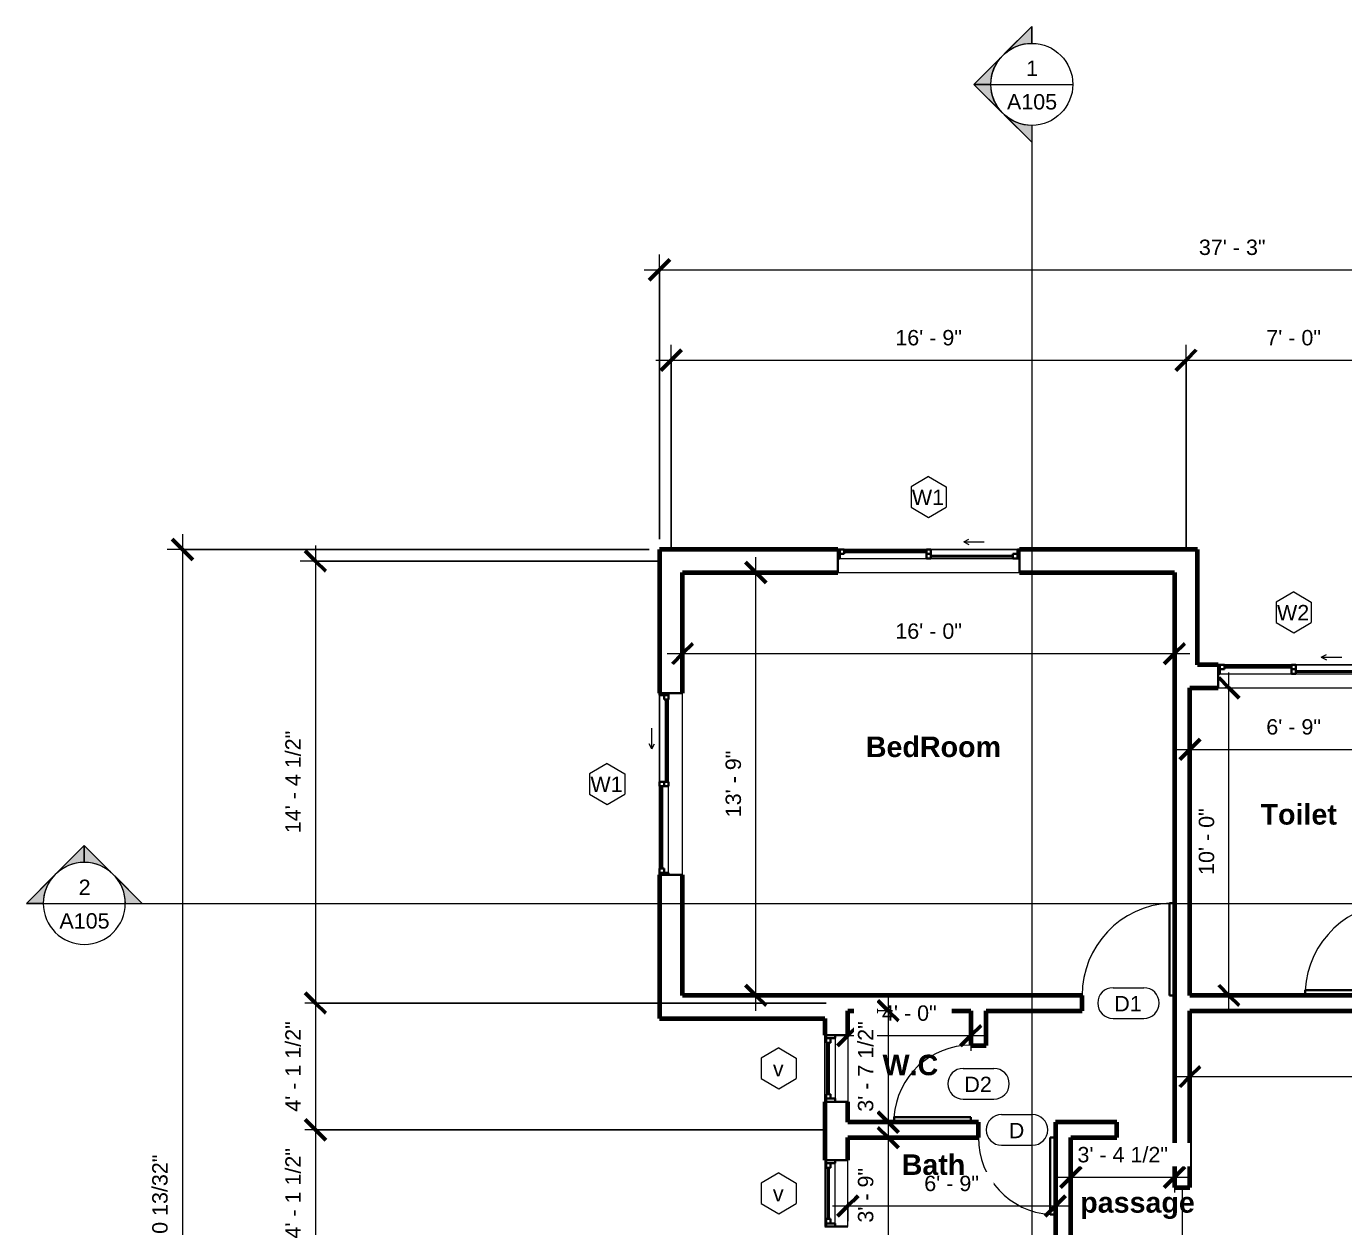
# Model space of a CAD drawing. Header units: inches. Extents: x -958 to -40, y -318 to 466.
# Drawn here: x -958 to -443, y -3 to 466 of the extents above; entities that cross this region are included whole.
import ezdxf

# ---------------------------------------------------------------- set-up
doc = ezdxf.new("R2010")
doc.units = ezdxf.units.IN
doc.header["$MEASUREMENT"] = 0
for name, color, linetype, lineweight in [('A-ANNO-DIMS', 211, 'Continuous', 9), ('A-ANNO-DIMS-64', 211, 'Continuous', 9), ('A-AREA', 32, 'Continuous', 9), ('A-AREA-IDEN', 2, 'Continuous', 9), ('A-DOOR', 31, 'Continuous', 18), ('A-DOOR-IDEN', 31, 'Continuous', 9), ('A-GLAZ', 151, 'Continuous', 18), ('A-GLAZ-IDEN', 152, 'Continuous', 9), ('A-WALL', 113, 'Continuous', 18), ('G-ANNO-SYMB', 111, 'Continuous', 9)]:
    doc.layers.add(name, color=color, linetype=linetype, lineweight=lineweight)
doc.styles.add('Arial', font='arial.ttf', dxfattribs={"height": 6})
doc.styles.add('Arial_B', font='arialbd.ttf', dxfattribs={"height": 8})
doc.dimstyles.new('Linear_-_3_32__Arial', dxfattribs={"dimscale": 12, "dimtxt": 6.121556, "dimasz": 0.666667, "dimexe": 0.5, "dimexo": 0.333333, "dimgap": 0.333333, "dimtad": 1, "dimdec": 5, "dimrnd": 0.03125, "dimzin": 1, "dimdsep": 46, "dimlunit": 4, "dimtxsty": 'Arial', "dimblk1": 'OBLIQUE', "dimblk2": 'OBLIQUE', "dimsah": 1, "dimcen": 0.09, "dimdle": 0.5, "dimazin": 0, "dimtfac": 1, "dimtdec": 4, "dimtix": 1, "dimtmove": 0, "dimatfit": 3, "dimfxl": 1, "dimtvp": 1, "dimtfill": 1, "dimfrac": 2, "dimtolj": 1, "dimtzin": 0, "dimarcsym": 2})

# ---------------------------------------------------------------- blocks, each defined once
blk = doc.blocks.new('Single-Flush - 36_ x 84_-358318-2_GROUND FLOOR')
at = {"layer": 'A-DOOR', "lineweight": 30}
for p, q in [((16, 3), (16, 39.01)), ((18, 39.01), (16, 39.01)), ((18, 3), (18, 39.01)), ((18, 3), (16, 3))]:
    blk.add_line(p, q, dxfattribs=at)
at = {"layer": 'A-DOOR', "lineweight": 9}
blk.add_arc((18, 3), 36.07, 93.1789, 180, dxfattribs=at)
blk = doc.blocks.new('Single-Flush - 36_ x 84_-358465-2_GROUND FLOOR')
at = {"layer": 'A-DOOR', "lineweight": 30}
for p, q in [((16, -3), (16, -39.01)), ((18, -3), (16, -3)), ((18, -3), (18, -39.01)), ((18, -39.01), (16, -39.01))]:
    blk.add_line(p, q, dxfattribs=at)
at = {"layer": 'A-DOOR', "lineweight": 9}
blk.add_arc((18, -3), 36.07, 180, 266.8211, dxfattribs=at)
blk = doc.blocks.new('Single-Flush - 30_ x 84_-358940-2_GROUND FLOOR')
at = {"layer": 'A-DOOR', "lineweight": 30}
for p, q in [((13, -3), (13, -33)), ((15, -3), (13, -3)), ((15, -3), (15, -33)), ((15, -33), (13, -33))]:
    blk.add_line(p, q, dxfattribs=at)
at = {"layer": 'A-DOOR', "lineweight": 9}
blk.add_arc((15, -3), 30.07, 180, 266.1859, dxfattribs=at)
blk = doc.blocks.new('M_Window-Sliding-Double - 1800 x 1200mm-371444-2_GROUND FLOOR')
at = {"layer": 'A-GLAZ'}
for p, q in [((13.72, 7.35), (15.72, 8.35)), ((13.72, 7.35), (15.72, 6.35)), ((13.72, 7.35), (21.72, 7.35)), ((35.43, 4.35), (-35.43, 4.35)), ((-35.43, -4.65), (35.43, -4.65))]:
    blk.add_line(p, q, dxfattribs=at)
at = {"layer": 'A-GLAZ', "lineweight": 30}
for p, q in [((-35.43, 4.35), (-35.43, -4.65)), ((-35.43, 4.35), (-32.93, 4.35)), ((-35.43, 0.85), (-34.68, 0.85)), ((-34.68, 4.35), (-34.68, 0.85)), ((-32.93, 2.6), (-34.68, 2.6)), ((-32.93, 4.35), (-32.93, 2.6)), ((-0.88, 0.85), (-0.88, 4.35)), ((-0.88, 4.35), (0.87, 4.35)), ((0.87, 2.6), (-0.88, 2.6)), ((-0.88, 0.85), (0.87, 0.85)), ((0.87, 4.35), (0.87, 0.85)), ((32.93, 2.6), (32.93, 0.85)), ((34.68, 2.6), (32.93, 2.6)), ((32.93, 0.85), (35.43, 0.85)), ((34.68, 4.35), (35.43, 4.35)), ((34.68, 4.35), (34.68, 0.85)), ((35.43, -4.65), (35.43, 4.35))]:
    blk.add_line(p, q, dxfattribs=at)
at = {"layer": 'A-GLAZ', "lineweight": 9}
for p, q in [((-34.68, 0.85), (-0.88, 0.85)), ((-32.93, 4.35), (-0.88, 4.35)), ((0.87, 4.35), (34.68, 4.35)), ((0.87, 0.85), (32.93, 0.85))]:
    blk.add_line(p, q, dxfattribs=at)
at = {"layer": 'A-GLAZ', "lineweight": 40}
for p, q in [((-32.93, 3.47), (-0.88, 3.47)), ((0.87, 1.73), (32.93, 1.73))]:
    blk.add_line(p, q, dxfattribs=at)
blk = doc.blocks.new('M_Window-Sliding-Double - 1500 x 1500mm-371600-2_GROUND FLOOR')
at = {"layer": 'A-GLAZ'}
for p, q in [((10.76, 7.35), (12.76, 8.35)), ((10.76, 7.35), (12.76, 6.35)), ((10.76, 7.35), (18.76, 7.35)), ((29.53, 4.35), (-29.53, 4.35)), ((-29.53, -4.65), (29.53, -4.65))]:
    blk.add_line(p, q, dxfattribs=at)
at = {"layer": 'A-GLAZ', "lineweight": 30}
for p, q in [((-29.53, 4.35), (-29.53, -4.65)), ((-29.53, 4.35), (-27.03, 4.35)), ((-29.53, 0.85), (-28.78, 0.85)), ((-28.78, 4.35), (-28.78, 0.85)), ((-27.03, 2.6), (-28.78, 2.6)), ((-27.03, 4.35), (-27.03, 2.6)), ((-0.88, 0.85), (-0.88, 4.35)), ((-0.88, 4.35), (0.87, 4.35)), ((0.87, 2.6), (-0.88, 2.6)), ((-0.88, 0.85), (0.87, 0.85)), ((0.87, 4.35), (0.87, 0.85)), ((27.03, 2.6), (27.03, 0.85)), ((28.78, 2.6), (27.03, 2.6)), ((27.03, 0.85), (29.53, 0.85)), ((28.78, 4.35), (29.53, 4.35)), ((28.78, 4.35), (28.78, 0.85)), ((29.53, -4.65), (29.53, 4.35))]:
    blk.add_line(p, q, dxfattribs=at)
at = {"layer": 'A-GLAZ', "lineweight": 9}
for p, q in [((-28.78, 0.85), (-0.88, 0.85)), ((-27.03, 4.35), (-0.88, 4.35)), ((0.87, 4.35), (28.78, 4.35)), ((0.87, 0.85), (27.03, 0.85))]:
    blk.add_line(p, q, dxfattribs=at)
at = {"layer": 'A-GLAZ', "lineweight": 40}
for p, q in [((-27.03, 3.47), (-0.88, 3.47)), ((0.87, 1.73), (27.03, 1.73))]:
    blk.add_line(p, q, dxfattribs=at)
blk = doc.blocks.new('Window-Double-Hung - 26_ x 30-371818-2_GROUND FLOOR')
at = {"layer": 'A-GLAZ'}
for p, q in [((-13, 4.5), (13, 4.5)), ((13, -4.5), (-13, -4.5))]:
    blk.add_line(p, q, dxfattribs=at)
at = {"layer": 'A-GLAZ', "lineweight": 30}
for p, q in [((-13, -4.5), (-13, 4.5)), ((13, 4.5), (13, -4.5)), ((-13, -0.5), (-11.75, -0.5)), ((-13, -4), (-10, -4)), ((-11.75, -4), (-11.75, -0.5)), ((-11.75, -2.25), (-10, -2.25)), ((-10, -4), (-10, -2.25)), ((10, -4), (10, -2.25)), ((11.75, -2.25), (10, -2.25)), ((10, -4), (13, -4)), ((11.75, -0.5), (13, -0.5)), ((11.75, -4), (11.75, -0.5))]:
    blk.add_line(p, q, dxfattribs=at)
at = {"layer": 'A-GLAZ', "lineweight": 9}
for p, q in [((-11.75, -0.5), (11.75, -0.5)), ((-10, -4), (10, -4))]:
    blk.add_line(p, q, dxfattribs=at)
at = {"layer": 'A-GLAZ', "lineweight": 40}
blk.add_line((-10, -3.125), (10, -3.125), dxfattribs=at)
blk = doc.blocks.new('Window-Double-Hung - 26_ x 30-371757-2_GROUND FLOOR')
at = {"layer": 'A-GLAZ', "lineweight": 30}
for p, q in [((-13, 4.5), (-13, -4.5)), ((-13, 4), (-10, 4)), ((-13, 0.5), (-11.75, 0.5)), ((-11.75, 4), (-11.75, 0.5)), ((-11.75, 2.25), (-10, 2.25)), ((-10, 4), (-10, 2.25)), ((10, 4), (13, 4)), ((10, 4), (10, 2.25)), ((11.75, 2.25), (10, 2.25)), ((11.75, 4), (11.75, 0.5)), ((11.75, 0.5), (13, 0.5)), ((13, -4.5), (13, 4.5))]:
    blk.add_line(p, q, dxfattribs=at)
at = {"layer": 'A-GLAZ'}
for p, q in [((13, 4.5), (-13, 4.5)), ((-13, -4.5), (13, -4.5))]:
    blk.add_line(p, q, dxfattribs=at)
at = {"layer": 'A-GLAZ', "lineweight": 9}
for p, q in [((-11.75, 0.5), (11.75, 0.5)), ((-10, 4), (10, 4))]:
    blk.add_line(p, q, dxfattribs=at)
at = {"layer": 'A-GLAZ', "lineweight": 40}
blk.add_line((-10, 3.125), (10, 3.125), dxfattribs=at)
blk = doc.blocks.new('Door Tag - Door Tag-41184-2_GROUND FLOOR')
at = {"layer": 'A-DOOR-IDEN'}
for p, q in [((-0.09375, 0.09375), (0.09375, 0.09375)), ((-0.09375, -0.09375), (0.09375, -0.09375))]:
    blk.add_line(p, q, dxfattribs=at)
for centre, start, end in [((-0.09375, 0), 90, 270), ((0.09375, 0), 270, 90)]:
    blk.add_arc(centre, 0.09375, start, end, dxfattribs=at)
blk = doc.blocks.new('Window Tag - Window Tag-41068-2_GROUND FLOOR')
at = {"layer": 'A-GLAZ-IDEN'}
for p, q in [((0, 0.125), (-0.1071, 0.0619)), ((0, 0.125), (0.107, 0.062)), ((-0.1071, 0.0619), (-0.1071, -0.0619)), ((0.107, 0.062), (0.107, -0.0624)), ((-0.1071, -0.0619), (0, -0.125)), ((0, -0.125), (0.107, -0.0624))]:
    blk.add_line(p, q, dxfattribs=at)
blk = doc.blocks.new('DIMBLOCK1-2_GROUND FLOOR')
at = {"layer": 'A-ANNO-DIMS-64'}
for p, q in [((-705.99, 261.02), (-705.99, 341.39)), ((-504.99, 261.02), (-504.99, 341.39)), ((-711.99, 335.39), (-504.99, 335.39)), ((-705.99, 335.39), (-705.99, 261.02)), ((-504.99, 335.39), (-504.99, 261.02))]:
    blk.add_line(p, q, dxfattribs=at)
at = {"layer": 'A-ANNO-DIMS-64', "lineweight": 50}
for p, q in [((-705.99, 335.39), (-701.99, 339.39)), ((-504.99, 335.39), (-500.99, 339.39)), ((-705.99, 335.39), (-709.99, 331.39)), ((-504.99, 335.39), (-508.99, 331.39))]:
    blk.add_line(p, q, dxfattribs=at)
at = {"layer": 'A-ANNO-DIMS-64', "color": 0, "insert": (-618.48, 347.18), "char_height": 6, "width": 31.1917, "attachment_point": 1, "line_spacing_factor": 0.941778, "style": 'Arial', "bg_fill": 3, "box_fill_scale": 1.25, "bg_fill_color": 256, "bg_fill_true_color": 13158600, "bg_fill_transparency": 0}
blk.add_mtext('16\' - 9"', dxfattribs=at)
blk = doc.blocks.new('_Oblique')
at = {"color": 0, "linetype": 'ByBlock', "lineweight": -2}
blk.add_line((-0.5, -0.5), (0.5, 0.5), dxfattribs=at)
blk = doc.blocks.new('DIMBLOCK2-2_GROUND FLOOR')
at = {"layer": 'A-ANNO-DIMS-64'}
for p, q in [((-504.99, 261.02), (-504.99, 341.39)), ((-420.99, 261.02), (-420.99, 341.39)), ((-504.99, 335.39), (-420.99, 335.39)), ((-504.99, 335.39), (-504.99, 261.02)), ((-420.99, 335.39), (-420.99, 261.02))]:
    blk.add_line(p, q, dxfattribs=at)
at = {"layer": 'A-ANNO-DIMS-64', "lineweight": 50}
for p, q in [((-504.99, 335.39), (-500.99, 339.39)), ((-420.99, 335.39), (-416.99, 339.39)), ((-504.99, 335.39), (-508.99, 331.39)), ((-420.99, 335.39), (-424.99, 331.39))]:
    blk.add_line(p, q, dxfattribs=at)
at = {"layer": 'A-ANNO-DIMS-64', "color": 0, "insert": (-473.68, 347.18), "char_height": 6, "width": 25.654, "attachment_point": 1, "line_spacing_factor": 0.941778, "style": 'Arial', "bg_fill": 3, "box_fill_scale": 1.25, "bg_fill_color": 256, "bg_fill_true_color": 13158600, "bg_fill_transparency": 0}
blk.add_mtext('7\' - 0"', dxfattribs=at)
blk = doc.blocks.new('DIMBLOCK9-2_GROUND FLOOR')
at = {"layer": 'A-ANNO-DIMS-64', "lineweight": 50}
for p, q in [((-701.49, 220.89), (-697.49, 224.89)), ((-509.49, 220.89), (-505.49, 224.89)), ((-701.49, 220.89), (-705.49, 216.89)), ((-509.49, 220.89), (-513.49, 216.89))]:
    blk.add_line(p, q, dxfattribs=at)
at = {"layer": 'A-ANNO-DIMS-64'}
for p, q in [((-701.49, 222.55), (-701.49, 214.89)), ((-701.49, 220.89), (-701.49, 222.55)), ((-509.49, 222.55), (-509.49, 214.89)), ((-509.49, 220.89), (-509.49, 222.55)), ((-707.49, 220.89), (-503.49, 220.89))]:
    blk.add_line(p, q, dxfattribs=at)
at = {"layer": 'A-ANNO-DIMS-64', "color": 0, "insert": (-618.48, 232.68), "char_height": 6, "width": 31.1917, "attachment_point": 1, "line_spacing_factor": 0.941778, "style": 'Arial', "bg_fill": 3, "box_fill_scale": 1.25, "bg_fill_color": 256, "bg_fill_true_color": 13158600, "bg_fill_transparency": 0}
blk.add_mtext('16\' - 0"', dxfattribs=at)
blk = doc.blocks.new('DIMBLOCK10-2_GROUND FLOOR')
at = {"layer": 'A-ANNO-DIMS-64'}
for p, q in [((-672.93, 81.52), (-672.93, 258.52)), ((-674.59, 252.52), (-666.93, 252.52)), ((-672.93, 252.52), (-674.59, 252.52)), ((-674.59, 87.52), (-666.93, 87.52)), ((-672.93, 87.52), (-674.59, 87.52))]:
    blk.add_line(p, q, dxfattribs=at)
at = {"layer": 'A-ANNO-DIMS-64', "lineweight": 50}
for p, q in [((-672.93, 252.52), (-676.93, 256.52)), ((-672.93, 252.52), (-668.93, 248.52)), ((-672.93, 87.52), (-676.93, 91.52)), ((-672.93, 87.52), (-668.93, 83.52))]:
    blk.add_line(p, q, dxfattribs=at)
at = {"layer": 'A-ANNO-DIMS-64', "color": 0, "insert": (-684.72, 157.02), "char_height": 6, "width": 31.1917, "attachment_point": 1, "rotation": 90, "line_spacing_factor": 0.941778, "style": 'Arial', "bg_fill": 3, "box_fill_scale": 1.25, "bg_fill_color": 256, "bg_fill_true_color": 13158600, "bg_fill_transparency": 0}
blk.add_mtext('13\' - 9"', dxfattribs=at)
blk = doc.blocks.new('DIMBLOCK11-2_GROUND FLOOR')
at = {"layer": 'A-ANNO-DIMS-64', "lineweight": 50}
for p, q in [((-503.49, 183.51), (-499.49, 187.51)), ((-422.49, 183.51), (-418.49, 187.51)), ((-503.49, 183.51), (-507.49, 179.51)), ((-422.49, 183.51), (-426.49, 179.51))]:
    blk.add_line(p, q, dxfattribs=at)
at = {"layer": 'A-ANNO-DIMS-64'}
for p, q in [((-503.49, 185.17), (-503.49, 177.51)), ((-503.49, 183.51), (-503.49, 185.17)), ((-422.49, 185.17), (-422.49, 177.51)), ((-422.49, 183.51), (-422.49, 185.17)), ((-509.49, 183.51), (-416.49, 183.51))]:
    blk.add_line(p, q, dxfattribs=at)
at = {"layer": 'A-ANNO-DIMS-64', "color": 0, "insert": (-473.68, 195.3), "char_height": 6, "width": 25.654, "attachment_point": 1, "line_spacing_factor": 0.941778, "style": 'Arial', "bg_fill": 3, "box_fill_scale": 1.25, "bg_fill_color": 256, "bg_fill_true_color": 13158600, "bg_fill_transparency": 0}
blk.add_mtext('6\' - 9"', dxfattribs=at)
blk = doc.blocks.new('DIMBLOCK12-2_GROUND FLOOR')
at = {"layer": 'A-ANNO-DIMS-64', "lineweight": 50}
for p, q in [((-488.25, 207.52), (-492.25, 211.52)), ((-488.25, 207.52), (-484.25, 203.52)), ((-488.25, 87.52), (-492.25, 91.52)), ((-488.25, 87.52), (-484.25, 83.52))]:
    blk.add_line(p, q, dxfattribs=at)
at = {"layer": 'A-ANNO-DIMS-64'}
for p, q in [((-488.25, 81.52), (-488.25, 213.52)), ((-489.91, 207.52), (-482.25, 207.52)), ((-488.25, 207.52), (-489.91, 207.52)), ((-489.91, 87.52), (-482.25, 87.52)), ((-488.25, 87.52), (-489.91, 87.52))]:
    blk.add_line(p, q, dxfattribs=at)
at = {"layer": 'A-ANNO-DIMS-64', "color": 0, "insert": (-500.04, 134.52), "char_height": 6, "width": 31.1917, "attachment_point": 1, "rotation": 90, "line_spacing_factor": 0.941778, "style": 'Arial', "bg_fill": 3, "box_fill_scale": 1.25, "bg_fill_color": 256, "bg_fill_true_color": 13158600, "bg_fill_transparency": 0}
blk.add_mtext('10\' - 0"', dxfattribs=at)
blk = doc.blocks.new('DIMBLOCK16-2_GROUND FLOOR')
at = {"layer": 'A-ANNO-DIMS-64'}
for p, q in [((-272.49, 55.27), (-272.49, 61.82)), ((-503.49, 57.48), (-503.49, 49.82)), ((-503.49, 55.82), (-503.49, 57.48)), ((-509.49, 55.82), (-266.49, 55.82)), ((-272.49, 55.82), (-272.49, 55.27))]:
    blk.add_line(p, q, dxfattribs=at)
at = {"layer": 'A-ANNO-DIMS-64', "lineweight": 50}
for p, q in [((-503.49, 55.82), (-499.49, 59.82)), ((-272.49, 55.82), (-268.49, 59.82)), ((-503.49, 55.82), (-507.49, 51.82)), ((-272.49, 55.82), (-276.49, 51.82))]:
    blk.add_line(p, q, dxfattribs=at)
at = {"layer": 'A-ANNO-DIMS-64', "color": 0, "insert": (-400.98, 67.61), "char_height": 6, "width": 31.1917, "attachment_point": 1, "line_spacing_factor": 0.941778, "style": 'Arial', "bg_fill": 3, "box_fill_scale": 1.25, "bg_fill_color": 256, "bg_fill_true_color": 13158600, "bg_fill_transparency": 0}
blk.add_mtext('19\' - 3"', dxfattribs=at)
blk = doc.blocks.new('DIMBLOCK20-2_GROUND FLOOR')
at = {"layer": 'A-ANNO-DIMS-64', "lineweight": 50}
for p, q in [((-621.28, 32.02), (-625.28, 36.02)), ((-621.28, 32.02), (-617.28, 28.02)), ((-621.28, -12.98), (-625.28, -8.98)), ((-621.28, -12.98), (-617.28, -16.98))]:
    blk.add_line(p, q, dxfattribs=at)
at = {"layer": 'A-ANNO-DIMS-64'}
for p, q in [((-621.28, 38.02), (-621.28, -18.98)), ((-619.62, 32.02), (-627.28, 32.02)), ((-621.28, 32.02), (-619.62, 32.02)), ((-619.62, -12.98), (-627.28, -12.98)), ((-621.28, -12.98), (-619.62, -12.98))]:
    blk.add_line(p, q, dxfattribs=at)
at = {"layer": 'A-ANNO-DIMS-64', "color": 0, "insert": (-633.07, -1.17), "char_height": 6, "width": 25.654, "attachment_point": 1, "rotation": 90, "line_spacing_factor": 0.941778, "style": 'Arial', "bg_fill": 3, "box_fill_scale": 1.25, "bg_fill_color": 256, "bg_fill_true_color": 13158600, "bg_fill_transparency": 0}
blk.add_mtext('3\' - 9"', dxfattribs=at)
blk = doc.blocks.new('DIMBLOCK21-2_GROUND FLOOR')
at = {"layer": 'A-ANNO-DIMS-64'}
for p, q in [((-642.99, 5.35), (-549.99, 5.35)), ((-636.99, 7), (-636.99, -0.65)), ((-636.99, 5.35), (-636.99, 7)), ((-555.99, 7), (-555.99, -0.65)), ((-555.99, 5.35), (-555.99, 7))]:
    blk.add_line(p, q, dxfattribs=at)
at = {"layer": 'A-ANNO-DIMS-64', "lineweight": 50}
for p, q in [((-636.99, 5.35), (-640.99, 1.35)), ((-636.99, 5.35), (-632.99, 9.35)), ((-555.99, 5.35), (-559.99, 1.35)), ((-555.99, 5.35), (-551.99, 9.35))]:
    blk.add_line(p, q, dxfattribs=at)
at = {"layer": 'A-ANNO-DIMS-64', "color": 0, "insert": (-607.18, 17.14), "char_height": 6, "width": 25.654, "attachment_point": 1, "line_spacing_factor": 0.941778, "style": 'Arial', "bg_fill": 3, "box_fill_scale": 1.25, "bg_fill_color": 256, "bg_fill_true_color": 13158600, "bg_fill_transparency": 0}
blk.add_mtext('6\' - 9"', dxfattribs=at)
blk = doc.blocks.new('DIMBLOCK22-2_GROUND FLOOR')
at = {"layer": 'A-ANNO-DIMS-64', "lineweight": 50}
for p, q in [((-636.99, 71.82), (-632.99, 75.82)), ((-588.99, 71.82), (-584.99, 75.82)), ((-636.99, 71.82), (-640.99, 67.82)), ((-588.99, 71.82), (-592.99, 67.82))]:
    blk.add_line(p, q, dxfattribs=at)
at = {"layer": 'A-ANNO-DIMS-64'}
for p, q in [((-636.99, 73.48), (-636.99, 65.82)), ((-636.99, 71.82), (-636.99, 73.48)), ((-588.99, 73.48), (-588.99, 65.82)), ((-588.99, 71.82), (-588.99, 73.48)), ((-642.99, 71.82), (-582.99, 71.82))]:
    blk.add_line(p, q, dxfattribs=at)
at = {"layer": 'A-ANNO-DIMS-64', "color": 0, "insert": (-623.68, 83.61), "char_height": 6, "width": 25.654, "attachment_point": 1, "line_spacing_factor": 0.941778, "style": 'Arial', "bg_fill": 3, "box_fill_scale": 1.25, "bg_fill_color": 256, "bg_fill_true_color": 13158600, "bg_fill_transparency": 0}
blk.add_mtext('4\' - 0"', dxfattribs=at)
blk = doc.blocks.new('DIMBLOCK23-2_GROUND FLOOR')
at = {"layer": 'A-ANNO-DIMS-64'}
for p, q in [((-621.28, 87.52), (-621.28, 32.02)), ((-619.62, 81.52), (-627.28, 81.52)), ((-621.28, 81.52), (-619.62, 81.52)), ((-619.62, 38.02), (-627.28, 38.02)), ((-621.28, 38.02), (-619.62, 38.02))]:
    blk.add_line(p, q, dxfattribs=at)
at = {"layer": 'A-ANNO-DIMS-64', "lineweight": 50}
for p, q in [((-621.28, 81.52), (-625.28, 85.52)), ((-621.28, 81.52), (-617.28, 77.52)), ((-621.28, 38.02), (-625.28, 42.02)), ((-621.28, 38.02), (-617.28, 34.02))]:
    blk.add_line(p, q, dxfattribs=at)
at = {"layer": 'A-ANNO-DIMS-64', "color": 0, "insert": (-633.07, 42.11), "char_height": 6, "width": 42.38, "attachment_point": 1, "rotation": 90, "line_spacing_factor": 0.941778, "style": 'Arial', "bg_fill": 3, "box_fill_scale": 1.25, "bg_fill_color": 256, "bg_fill_true_color": 13158600, "bg_fill_transparency": 0}
blk.add_mtext('3\' - 7 1/2"', dxfattribs=at)
blk = doc.blocks.new('DIMBLOCK24-2_GROUND FLOOR')
at = {"layer": 'A-ANNO-DIMS-64'}
for p, q in [((-844.77, 263.02), (-844.77, 84.52)), ((-709.99, 257.02), (-850.77, 257.02)), ((-844.77, 257.02), (-709.99, 257.02)), ((-645.49, 84.52), (-850.77, 84.52)), ((-844.77, 84.52), (-645.49, 84.52))]:
    blk.add_line(p, q, dxfattribs=at)
at = {"layer": 'A-ANNO-DIMS-64', "lineweight": 50}
for p, q in [((-844.77, 257.02), (-848.77, 261.02)), ((-844.77, 257.02), (-840.77, 253.02)), ((-844.77, 84.52), (-848.77, 88.52)), ((-844.77, 84.52), (-840.77, 80.52))]:
    blk.add_line(p, q, dxfattribs=at)
at = {"layer": 'A-ANNO-DIMS-64', "color": 0, "insert": (-856.56, 150.8), "char_height": 6, "width": 47.9177, "attachment_point": 1, "rotation": 90, "line_spacing_factor": 0.941778, "style": 'Arial', "bg_fill": 3, "box_fill_scale": 1.25, "bg_fill_color": 256, "bg_fill_true_color": 13158600, "bg_fill_transparency": 0}
blk.add_mtext('14\' - 4 1/2"', dxfattribs=at)
blk = doc.blocks.new('DIMBLOCK25-2_GROUND FLOOR')
at = {"layer": 'A-ANNO-DIMS-64', "lineweight": 50}
for p, q in [((-844.77, 84.52), (-848.77, 88.52)), ((-844.77, 84.52), (-840.77, 80.52)), ((-844.77, 35.02), (-848.77, 39.02)), ((-844.77, 35.02), (-840.77, 31.02))]:
    blk.add_line(p, q, dxfattribs=at)
at = {"layer": 'A-ANNO-DIMS-64'}
for p, q in [((-645.49, 84.52), (-850.77, 84.52)), ((-844.77, 84.52), (-844.77, 35.02)), ((-844.77, 84.52), (-645.49, 84.52)), ((-645.49, 35.02), (-850.77, 35.02)), ((-844.77, 35.02), (-645.49, 35.02))]:
    blk.add_line(p, q, dxfattribs=at)
at = {"layer": 'A-ANNO-DIMS-64', "color": 0, "insert": (-856.56, 42.11), "char_height": 6, "width": 42.38, "attachment_point": 1, "rotation": 90, "line_spacing_factor": 0.941778, "style": 'Arial', "bg_fill": 3, "box_fill_scale": 1.25, "bg_fill_color": 256, "bg_fill_true_color": 13158600, "bg_fill_transparency": 0}
blk.add_mtext('4\' - 1 1/2"', dxfattribs=at)
blk = doc.blocks.new('DIMBLOCK26-2_GROUND FLOOR')
at = {"layer": 'A-ANNO-DIMS-64', "lineweight": 50}
for p, q in [((-844.77, 35.02), (-848.77, 39.02)), ((-844.77, 35.02), (-840.77, 31.02)), ((-844.77, -14.48), (-848.77, -10.48)), ((-844.77, -14.48), (-840.77, -18.48))]:
    blk.add_line(p, q, dxfattribs=at)
at = {"layer": 'A-ANNO-DIMS-64'}
for p, q in [((-645.49, 35.02), (-850.77, 35.02)), ((-844.77, 35.02), (-844.77, -14.48)), ((-844.77, 35.02), (-645.49, 35.02)), ((-703.99, -14.48), (-850.77, -14.48)), ((-844.77, -14.48), (-703.99, -14.48))]:
    blk.add_line(p, q, dxfattribs=at)
at = {"layer": 'A-ANNO-DIMS-64', "color": 0, "insert": (-856.56, -7.39), "char_height": 6, "width": 42.38, "attachment_point": 1, "rotation": 90, "line_spacing_factor": 0.941778, "style": 'Arial', "bg_fill": 3, "box_fill_scale": 1.25, "bg_fill_color": 256, "bg_fill_true_color": 13158600, "bg_fill_transparency": 0}
blk.add_mtext('4\' - 1 1/2"', dxfattribs=at)
blk = doc.blocks.new('DIMBLOCK28-2_GROUND FLOOR')
at = {"layer": 'A-ANNO-DIMS-64', "lineweight": 50}
for p, q in [((-549.99, 16.57), (-545.99, 20.57)), ((-509.49, 16.57), (-505.49, 20.57)), ((-549.99, 16.57), (-553.99, 12.57)), ((-509.49, 16.57), (-513.49, 12.57))]:
    blk.add_line(p, q, dxfattribs=at)
at = {"layer": 'A-ANNO-DIMS-64'}
for p, q in [((-555.99, 16.57), (-503.49, 16.57)), ((-549.99, 18.23), (-549.99, 10.57)), ((-549.99, 16.57), (-549.99, 18.23)), ((-509.49, 18.23), (-509.49, 10.57)), ((-509.49, 16.57), (-509.49, 18.23))]:
    blk.add_line(p, q, dxfattribs=at)
at = {"layer": 'A-ANNO-DIMS-64', "color": 0, "insert": (-547.39, 28.36), "char_height": 6, "width": 42.38, "attachment_point": 1, "line_spacing_factor": 0.941778, "style": 'Arial', "bg_fill": 3, "box_fill_scale": 1.25, "bg_fill_color": 256, "bg_fill_true_color": 13158600, "bg_fill_transparency": 0}
blk.add_mtext('3\' - 4 1/2"', dxfattribs=at)
blk = doc.blocks.new('Section - Section Head - Filled-22785-2_GROUND FLOOR')
at = {"layer": 'G-ANNO-SYMB'}
h = blk.add_hatch(color=256, dxfattribs=at)
edge = h.paths.add_edge_path(flags=0)
edge.add_line((-0.4268, 0.1768), (-0.25, 0.3536))
edge.add_line((-0.25, 0.3536), (-0.25, 0.25))
edge.add_arc((-0.25, 0), 0.25, 90, 135)
h = blk.add_hatch(color=256, dxfattribs=at)
edge = h.paths.add_edge_path(flags=0)
edge.add_arc((-0.25, 0), 0.25, 45, 90)
edge.add_line((-0.25, 0.25), (-0.25, 0.3536))
edge.add_line((-0.25, 0.3536), (-0.0732, 0.1768))
h = blk.add_hatch(color=256, dxfattribs=at)
edge = h.paths.add_edge_path(flags=0)
edge.add_arc((-0.25, 0), 0.2503, 137.9216, 180)
edge.add_line((-0.5003, 0), (-0.6036, 0))
edge.add_line((-0.6036, 0), (-0.4358, 0.1678))
h = blk.add_hatch(color=256, dxfattribs=at)
edge = h.paths.add_edge_path(flags=0)
edge.add_line((-0.0642, 0.1678), (0.1036, 0))
edge.add_line((0.1036, 0), (0.0003, 0))
edge.add_arc((-0.25, 0), 0.2503, 0, 42.0784)
for p, q in [((-0.25, 0.3536), (-0.6036, 0)), ((-0.25, 0.3536), (-0.4268, 0.1768)), ((-0.25, 0.3536), (0.1036, 0)), ((-0.25, 0.25), (-0.25, 0.3536)), ((-0.0732, 0.1768), (-0.25, 0.3536)), ((-0.25, 0.3536), (-0.25, 0.25)), ((-0.4358, 0.1678), (-0.6036, 0)), ((0.1036, 0), (-0.0642, 0.1678)), ((-0.6036, 0), (-0.5003, 0)), ((0.0003, 0), (0.1036, 0)), ((-0.5, 0), (-0.6036, 0)), ((0, 0), (0.1036, 0))]:
    blk.add_line(p, q, dxfattribs=at)
for radius, start, end in [(0.25, 360, 180), (0.25, 90, 135), (0.25, 45, 90), (0.2503, 137.9216, 180), (0.2503, 0, 42.0784), (0.25, 180, 360)]:
    blk.add_arc((-0.25, 0), radius, start, end, dxfattribs=at)
blk = doc.blocks.new('DIMBLOCK30-2_GROUND FLOOR')
at = {"layer": 'A-ANNO-DIMS-64'}
for p, q in [((-710.49, 265.52), (-710.49, 376.66)), ((-263.49, 265.52), (-263.49, 376.66)), ((-716.49, 370.66), (-257.49, 370.66)), ((-710.49, 370.66), (-710.49, 265.52)), ((-263.49, 370.66), (-263.49, 265.52))]:
    blk.add_line(p, q, dxfattribs=at)
at = {"layer": 'A-ANNO-DIMS-64', "lineweight": 50}
for p, q in [((-710.49, 370.66), (-714.49, 366.66)), ((-710.49, 370.66), (-706.49, 374.66)), ((-263.49, 370.66), (-267.49, 366.66)), ((-263.49, 370.66), (-259.49, 374.66))]:
    blk.add_line(p, q, dxfattribs=at)
at = {"layer": 'A-ANNO-DIMS-64', "color": 0, "insert": (-499.98, 382.45), "char_height": 6, "width": 31.1917, "attachment_point": 1, "line_spacing_factor": 0.941778, "style": 'Arial', "bg_fill": 3, "box_fill_scale": 1.25, "bg_fill_color": 256, "bg_fill_true_color": 13158600, "bg_fill_transparency": 0}
blk.add_mtext('37\' - 3"', dxfattribs=at)
blk = doc.blocks.new('DIMBLOCK31-2_GROUND FLOOR')
at = {"layer": 'A-ANNO-DIMS-64'}
for p, q in [((-896.72, 267.52), (-896.72, -270.9)), ((-714.49, 261.52), (-902.72, 261.52)), ((-896.72, 261.52), (-714.49, 261.52)), ((-447.49, -264.9), (-902.72, -264.9)), ((-896.72, -264.9), (-447.49, -264.9))]:
    blk.add_line(p, q, dxfattribs=at)
at = {"layer": 'A-ANNO-DIMS-64', "lineweight": 50}
for p, q in [((-896.72, 261.52), (-900.72, 265.52)), ((-896.72, 261.52), (-892.72, 257.52)), ((-896.72, -264.9), (-900.72, -260.9)), ((-896.72, -264.9), (-892.72, -268.9))]:
    blk.add_line(p, q, dxfattribs=at)
at = {"layer": 'A-ANNO-DIMS-64', "color": 0, "insert": (-908.51, -28.58), "char_height": 6, "width": 64.5306, "attachment_point": 1, "rotation": 90, "line_spacing_factor": 0.941778, "style": 'Arial', "bg_fill": 3, "box_fill_scale": 1.25, "bg_fill_color": 256, "bg_fill_true_color": 13158600, "bg_fill_transparency": 0}
blk.add_mtext('43\' - 10 13/32"', dxfattribs=at)

msp = doc.modelspace()

# ---------------------------------------------------------------- linework, layer by layer
at = {"layer": 'A-AREA'}
msp.add_line((-506.485972, 12.516213), (-506.485972, -27.983787), dxfattribs=at)
at = {"layer": 'A-WALL', "lineweight": 60}
for p, q in [((-640.919043, 261.516213), (-710.485972, 261.516213)), ((-710.485972, 261.516213), (-710.485972, 205.449284)), ((-500.485972, 261.516213), (-570.052901, 261.516213)), ((-500.485972, 216.516213), (-500.485972, 261.516213)), ((-701.485972, 252.516213), (-640.919043, 252.516213)), ((-701.485972, 205.449284), (-701.485972, 252.516213)), ((-570.052901, 252.516213), (-509.485972, 252.516213)), ((-509.485972, 252.516213), (-509.485972, 12.516213)), ((-492.513531, 216.516213), (-500.485972, 216.516213)), ((-503.485972, 207.516213), (-492.513531, 207.516213)), ((-503.485972, 87.516213), (-503.485972, 207.516213)), ((-710.485972, 134.583142), (-710.485972, 78.516213)), ((-701.485972, 87.516213), (-701.485972, 134.583142)), ((-545.485972, 87.516213), (-701.485972, 87.516213)), ((-545.485972, 81.516213), (-545.485972, 87.516213)), ((-417.485972, 87.516213), (-503.485972, 87.516213)), ((-710.485972, 78.516213), (-645.985972, 78.516213)), ((-645.985972, 78.516213), (-645.985972, 72.016213)), ((-636.985972, 72.016213), (-636.985972, 81.516213)), ((-636.985972, 81.516213), (-588.985972, 81.516213)), ((-588.985972, 81.516213), (-588.985972, 68.016213)), ((-582.985972, 81.516213), (-545.485972, 81.516213)), ((-582.985972, 68.016213), (-582.985972, 81.516213)), ((-503.485972, 81.516213), (-417.485972, 81.516213)), ((-503.485972, 12.516213), (-503.485972, 81.516213)), ((-588.985972, 68.016213), (-582.985972, 68.016213)), ((-645.985972, 46.016213), (-645.985972, 23.266213)), ((-636.985972, 38.016213), (-636.985972, 46.016213)), ((-585.985972, 38.016213), (-636.985972, 38.016213)), ((-585.985972, 32.016213), (-585.985972, 38.016213)), ((-555.985972, 38.016213), (-555.985972, -12.983787)), ((-531.985972, 38.016213), (-555.985972, 38.016213)), ((-531.985972, 32.016213), (-531.985972, 38.016213)), ((-636.985972, 23.266213), (-636.985972, 32.016213)), ((-636.985972, 32.016213), (-585.985972, 32.016213)), ((-549.985972, -12.983787), (-549.985972, 32.016213)), ((-549.985972, 32.016213), (-531.985972, 32.016213)), ((-509.485972, 12.516213), (-503.485972, 12.516213))]:
    msp.add_line(p, q, dxfattribs=at)
at = {"layer": 'G-ANNO-SYMB'}
for p, q in [((-581.188984, 443.041878), (-549.188984, 443.041878)), ((-951.013471, 123.414123), (-919.013471, 123.414123))]:
    msp.add_line(p, q, dxfattribs=at)

# ---------------------------------------------------------------- block references
at = {"layer": 'A-DOOR'}
for name, p in [('Single-Flush - 36_ x 84_-358318-2_GROUND FLOOR', (-527.485972, 84.516213)), ('Single-Flush - 30_ x 84_-358940-2_GROUND FLOOR', (-570.985972, 35.016213))]:
    msp.add_blockref(name, p, dxfattribs=at)
at = {"layer": 'A-DOOR', "rotation": 269.9999999999999}
for name, p in [('Single-Flush - 36_ x 84_-358465-2_GROUND FLOOR', (-419.485972, 105.516213)), ('Single-Flush - 30_ x 84_-358940-2_GROUND FLOOR', (-585.985972, 53.016213))]:
    msp.add_blockref(name, p, dxfattribs=at)
at = {"layer": 'A-DOOR-IDEN', "xscale": 63.99999999999997, "yscale": 63.99999999999997, "zscale": 63.99999999999997}
for p in [(-527.485972, 84.516213), (-585.985972, 53.016213), (-570.985972, 35.016213)]:
    msp.add_blockref('Door Tag - Door Tag-41184-2_GROUND FLOOR', p, dxfattribs=at)
at = {"layer": 'A-GLAZ'}
for name, p in [('M_Window-Sliding-Double - 1800 x 1200mm-371444-2_GROUND FLOOR', (-605.485972, 257.166213)), ('M_Window-Sliding-Double - 1500 x 1500mm-371600-2_GROUND FLOOR', (-462.985972, 212.166213))]:
    msp.add_blockref(name, p, dxfattribs=at)
for name, p, rotation in [('M_Window-Sliding-Double - 1800 x 1200mm-371444-2_GROUND FLOOR', (-706.135972, 170.016213), 90), ('Window-Double-Hung - 26_ x 30-371818-2_GROUND FLOOR', (-641.485972, 59.016213), 270), ('Window-Double-Hung - 26_ x 30-371757-2_GROUND FLOOR', (-641.485972, 10.266213), 90)]:
    msp.add_blockref(name, p, dxfattribs=dict(at, rotation=rotation))
at = {"layer": 'A-GLAZ-IDEN', "xscale": 63.99999999999997, "yscale": 63.99999999999997, "zscale": 63.99999999999997}
for p in [(-605.485972, 281.968969), (-462.985972, 236.968969), (-730.938728, 170.016213), (-663.985972, 59.016213), (-663.985972, 10.266213)]:
    msp.add_blockref('Window Tag - Window Tag-41068-2_GROUND FLOOR', p, dxfattribs=at)
at = {"layer": 'G-ANNO-SYMB', "extrusion": (0, 0, -1), "xscale": 63.99999999999997, "yscale": 63.99999999999997, "zscale": 63.99999999999997, "rotation": 270.0000000000003}
msp.add_blockref('Section - Section Head - Filled-22785-2_GROUND FLOOR', (565.188984, 427.041878), dxfattribs=at)
at = {"layer": 'G-ANNO-SYMB', "xscale": 63.99999999999997, "yscale": 63.99999999999997, "zscale": 63.99999999999997}
msp.add_blockref('Section - Section Head - Filled-22785-2_GROUND FLOOR', (-919.013471, 123.414123), dxfattribs=at)

# ---------------------------------------------------------------- texts
at = {"layer": 'A-AREA-IDEN', "char_height": 8, "attachment_point": 1, "style": 'Arial_B'}
for s, insert, width in [('BedRoom', (-629.985985, 188.520905), 63.832), ('Toilet', (-475.928923, 162.15805), 35.956), ('W.C', (-623.44132, 64.359257), 26.664), ('Bath', (-615.989135, 25.461762), 29.896), ('passage', (-546.306064, 10.716315), 53.934)]:
    msp.add_mtext(s, dxfattribs=dict(at, insert=insert, width=width))
at = {"layer": 'A-DOOR-IDEN', "char_height": 6, "attachment_point": 1, "style": 'Arial'}
for s, insert, width in [('D1', (-533.019032, 87.278814), 13.13), ('D2', (-591.519032, 55.778814), 13.13), ('D', (-574.188323, 37.778814), 7.474)]:
    msp.add_mtext(s, dxfattribs=dict(at, insert=insert, width=width))
at = {"layer": 'A-GLAZ-IDEN', "char_height": 6, "attachment_point": 1, "style": 'Arial'}
for s, insert, width in [('W1', (-612.011421, 284.872685), 15.756), ('W2', (-469.511421, 239.872685), 15.756), ('W1', (-737.464177, 172.919929), 15.756), ('v', (-666.253153, 61.919929), 5.454), ('v', (-666.253153, 13.169929), 5.454)]:
    msp.add_mtext(s, dxfattribs=dict(at, insert=insert, width=width))
at = {"layer": 'G-ANNO-SYMB', "char_height": 6, "attachment_point": 1, "style": 'Arial'}
for s, insert, width in [('1', (-567.402968, 452.314302), 5.656), ('A105', (-574.899031, 439.223473), 23.836), ('2', (-937.227455, 132.686548), 5.656), ('A105', (-944.723518, 119.595718), 23.836)]:
    msp.add_mtext(s, dxfattribs=dict(at, insert=insert, width=width))

# ---------------------------------------------------------------- next in the draw order: dimensions: what is measured, and where the dimension line sits
at = {"layer": 'A-ANNO-DIMS'}
for base, p1, p2, override, picture, middle in [((-504.985972, 335.390779), (-705.985972, 257.016213), (-504.985972, 257.016213), {"dimpost": '<>', "dimfxl": 201}, 'DIMBLOCK1-2_GROUND FLOOR', (-605.485972, 342.454217)), ((-509.485972, 220.890721), (-701.485972, 226.547575), (-509.485972, 226.547575), {"dimpost": '<>', "dimfxl": 192}, 'DIMBLOCK9-2_GROUND FLOOR', (-605.485972, 227.954159)), ((-422.485972, 183.511503), (-503.485972, 189.168357), (-422.485972, 189.168357), {"dimpost": '<>', "dimfxl": 81}, 'DIMBLOCK11-2_GROUND FLOOR', (-462.985972, 190.574941)), ((-588.985972, 71.824611), (-636.985972, 77.481465), (-588.985972, 77.481465), {"dimpost": '<>', "dimfxl": 48}, 'DIMBLOCK22-2_GROUND FLOOR', (-612.985972, 78.888048)), ((-272.485972, 55.824611), (-503.485972, 61.481465), (-272.485972, 59.266213), {"dimpost": '<>', "dimfxl": 231.010622}, 'DIMBLOCK16-2_GROUND FLOOR', (-387.985972, 62.890095))]:
    dim = msp.add_linear_dim(base=base, p1=p1, p2=p2, dimstyle='Linear_-_3_32__Arial', override=override, dxfattribs=at)
    dim.commit()
    dim.dimension.update_dxf_attribs({"geometry": picture, "text_midpoint": middle})
dim = msp.add_linear_dim(base=(-621.275831, -12.983787), p1=(-615.618976, 32.016213), p2=(-615.618976, -12.983787), angle=90, dimstyle='Linear_-_3_32__Arial', override={"dimpost": '<>', "dimfxl": 45}, dxfattribs=at)
dim.commit()
dim.dimension.update_dxf_attribs({"geometry": 'DIMBLOCK20-2_GROUND FLOOR', "text_midpoint": (-628.341315, 9.516213)})

# ---------------------------------------------------------------- next in the draw order: dimensions: what is measured, and where the dimension line sits
for base, p1, p2, override, picture, middle in [((-420.985972, 335.390779), (-504.985972, 257.016213), (-420.985972, 257.016213), {"dimpost": '<>', "dimfxl": 84}, 'DIMBLOCK2-2_GROUND FLOOR', (-462.985972, 342.454217)), ((-555.985972, 5.345973), (-636.985972, 11.002827), (-555.985972, 11.002827), {"dimpost": '<>', "dimfxl": 81}, 'DIMBLOCK21-2_GROUND FLOOR', (-596.485972, 12.409411))]:
    dim = msp.add_linear_dim(base=base, p1=p1, p2=p2, dimstyle='Linear_-_3_32__Arial', override=override, dxfattribs=at)
    dim.commit()
    dim.dimension.update_dxf_attribs({"geometry": picture, "text_midpoint": middle})
for base, p1, p2, override, picture, middle in [((-672.928301, 252.516213), (-678.585155, 87.516213), (-678.585155, 252.516213), {"dimpost": '<>', "dimfxl": 165}, 'DIMBLOCK10-2_GROUND FLOOR', (-679.993785, 170.016213)), ((-488.250441, 207.516213), (-493.907295, 87.516213), (-493.907295, 207.516213), {"dimpost": '<>', "dimfxl": 120}, 'DIMBLOCK12-2_GROUND FLOOR', (-495.313879, 147.516213)), ((-621.275831, 38.016213), (-615.618976, 81.516213), (-615.618976, 38.016213), {"dimpost": '<>', "dimfxl": 43.5}, 'DIMBLOCK23-2_GROUND FLOOR', (-628.380196, 59.766213))]:
    dim = msp.add_linear_dim(base=base, p1=p1, p2=p2, angle=90, dimstyle='Linear_-_3_32__Arial', override=override, dxfattribs=at)
    dim.commit()
    dim.dimension.update_dxf_attribs({"geometry": picture, "text_midpoint": middle})

# ---------------------------------------------------------------- next in the draw order: linework, layer by layer
at = {"layer": 'G-ANNO-SYMB'}
msp.add_line((-565.188984, 427.041878), (-565.188984, -312.42752), dxfattribs=at)

# ---------------------------------------------------------------- next in the draw order: dimensions: what is measured, and where the dimension line sits
at = {"layer": 'A-ANNO-DIMS'}
dim = msp.add_linear_dim(base=(-844.772987, 84.516213), p1=(-705.985972, 257.016213), p2=(-641.485972, 84.516213), angle=90, dimstyle='Linear_-_3_32__Arial', override={"dimpost": '<>', "dimfxl": 184.164329}, dxfattribs=at)
dim.commit()
dim.dimension.update_dxf_attribs({"geometry": 'DIMBLOCK24-2_GROUND FLOOR', "text_midpoint": (-851.875306, 170.766213)})
dim = msp.add_linear_dim(base=(-509.485972, 16.574954), p1=(-549.985972, 22.231808), p2=(-509.485972, 22.231808), dimstyle='Linear_-_3_32__Arial', override={"dimpost": '<>', "dimfxl": 40.5}, dxfattribs=at)
dim.commit()
dim.dimension.update_dxf_attribs({"geometry": 'DIMBLOCK28-2_GROUND FLOOR', "text_midpoint": (-529.735972, 23.679319)})

# ---------------------------------------------------------------- next in the draw order: linework, layer by layer
at = {"layer": 'G-ANNO-SYMB'}
msp.add_line((-919.013471, 123.414123), (-46.033851, 123.414123), dxfattribs=at)

# ---------------------------------------------------------------- next in the draw order: dimensions: what is measured, and where the dimension line sits
at = {"layer": 'A-ANNO-DIMS'}
dim = msp.add_linear_dim(base=(-263.485972, 370.658167), p1=(-710.485972, 261.516213), p2=(-263.485972, 261.516213), dimstyle='Linear_-_3_32__Arial', override={"dimpost": '<>', "dimfxl": 447}, dxfattribs=at)
dim.commit()
dim.dimension.update_dxf_attribs({"geometry": 'DIMBLOCK30-2_GROUND FLOOR', "text_midpoint": (-486.985972, 377.723651)})
dim = msp.add_linear_dim(base=(-844.772987, 35.016213), p1=(-641.485972, 84.516213), p2=(-641.485972, 35.016213), angle=90, dimstyle='Linear_-_3_32__Arial', override={"dimpost": '<>', "dimfxl": 49.5}, dxfattribs=at)
dim.commit()
dim.dimension.update_dxf_attribs({"geometry": 'DIMBLOCK25-2_GROUND FLOOR', "text_midpoint": (-851.875306, 59.766213)})

# ---------------------------------------------------------------- next in the draw order: dimensions: what is measured, and where the dimension line sits
dim = msp.add_linear_dim(base=(-844.772987, -14.483787), p1=(-641.485972, 35.016213), p2=(-699.985972, -14.483787), angle=90, dimstyle='Linear_-_3_32__Arial', override={"dimpost": '<>', "dimfxl": 76.632239}, dxfattribs=at)
dim.commit()
dim.dimension.update_dxf_attribs({"geometry": 'DIMBLOCK26-2_GROUND FLOOR', "text_midpoint": (-851.875306, 10.266213)})

# ---------------------------------------------------------------- next in the draw order: dimensions: what is measured, and where the dimension line sits
dim = msp.add_linear_dim(base=(-896.72309, -264.897143), p1=(-710.485972, 261.516213), p2=(-443.485972, -264.897143), angle=90, dimstyle='Linear_-_3_32__Arial', override={"dimpost": '<>', "dimfxl": 590.254201}, dxfattribs=at)
dim.commit()
dim.dimension.update_dxf_attribs({"geometry": 'DIMBLOCK31-2_GROUND FLOOR', "text_midpoint": (-903.827456, -1.690465)})

doc.saveas('drawing.dxf')
